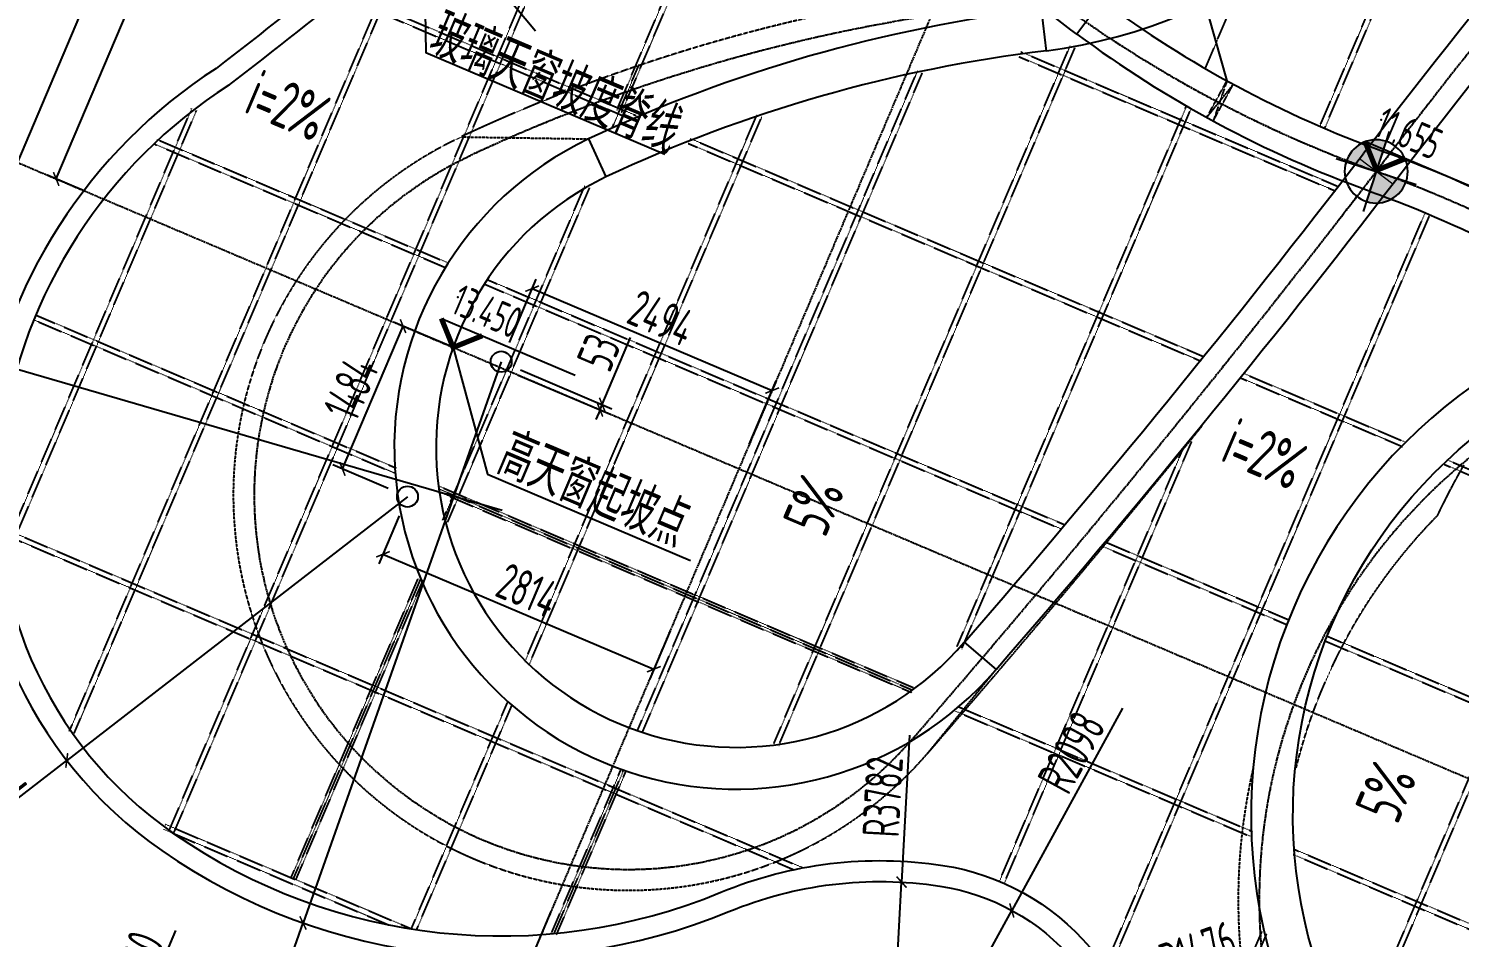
# Model space of a CAD drawing. Extents: x -3523 to 12007717, y -6694179 to 21431.
# Drawn here: x 11930029 to 11943716, y -6476582 to -6467890 of the extents above; entities that cross this region are included whole.
import ezdxf
from ezdxf.enums import TextEntityAlignment as Align

# ---------------------------------------------------------------- set-up
doc = ezdxf.new("R2010")
doc.units = 0
doc.header["$LTSCALE"] = 10
doc.header["$MEASUREMENT"] = 0
for name, pattern in [('A3-RG-axis-100$0$CENTER', [2, 1.25, -0.25, 0.25, -0.25]), ('A3-RI-4F$0$CENTER', [2, 1.25, -0.25, 0.25, -0.25]), ('A3-RI-4F$0$DASH', [0.35, 0.25, -0.1]), ('A3-RI-4F$0$DOTE', [2.42, 2, -0.2, 0.02, -0.2]), ('A3-RM-4F$0$DASH', [0.35, 0.25, -0.1]), ('A3-SYMB-4F-100$0$$AUDIT_BAD_LTYPE2', [0])]:
    doc.linetypes.add(name, pattern=pattern)
for name, color, linetype in [('A3-RB-4F-100$0$A-DIMS-100', 1, 'Continuous'), ('A3-RG-axis-100$0$A-DIMS-100', 1, 'Continuous'), ('A3-RG-axis-100$0$A-GRID', 1, 'A3-RG-axis-100$0$CENTER'), ('A3-RI-4F$0$A-FLOR', 2, 'Continuous'), ('A3-RI-4F$0$A-GLAZ', 140, 'Continuous'), ('A3-RI-4F$0$A-GRID', 1, 'A3-RI-4F$0$CENTER'), ('A3-RI-4F$0$A-ROOF-EDGE', 2, 'Continuous'), ('A3-RI-4F$0$A-WALL', 7, 'Continuous'), ('A3-RI-4F$0$an-symb-005m', 3, 'Continuous'), ('A3-RI-4F$0$an-symb-text', 2, 'Continuous'), ('A3-RM-4F$0$A-WALL', 7, 'Continuous'), ('A3-SYMB-4F-100$0$$AUDIT_BAD_LAYER1', 7, 'Continuous'), ('A3-SYMB-4F-100$0$A-SYMB', 4, 'Continuous'), ('A3-SYMB-4F-100$0$A-SYMB-AREA', 4, 'Continuous'), ('A3-SYMB-4F-100$0$A-SYMB-NAME', 4, 'Continuous'), ('A3-SYMB-4F-100$0$A-SYMB-NAME-E', 4, 'Continuous')]:
    doc.layers.add(name, color=color, linetype=linetype)
doc.layers.add('A3-RI-4F$0$AN-WALL', color=4, linetype='Continuous', lineweight=13)
doc.styles.add('A3-RB-4F-100$0$XD2008', font='xd-hzs.shx', dxfattribs={"width": 0.7, "bigfont": 'xd-hztxt.shx'})
doc.styles.add('A3-RI-4F$0$MRY-SYMB-TEXT-M', font='romand.shx', dxfattribs={"width": 0.8, "height": 2.5})
doc.styles.add('A3-SYMB-4F-100$0$ECADI', font='hzs.shx', dxfattribs={"width": 0.7, "bigfont": 'hztxt.shx'})
doc.styles.add('A3-SYMB-4F-100$0$XD2008', font='hzs.shx', dxfattribs={"width": 0.7, "bigfont": 'hztxt.shx'})
doc.dimstyles.new('A3-RB-4F-100$0$XD100', dxfattribs={"dimscale": 100, "dimtxt": 3.5, "dimasz": 1.5, "dimexe": 1, "dimexo": 2, "dimgap": 0.5, "dimtad": 1, "dimdec": 0, "dimdsep": 46, "dimtxsty": 'A3-RB-4F-100$0$XD2008', "dimcen": 2.5, "dimclrt": 4, "dimaunit": 1, "dimadec": 0, "dimazin": 0, "dimtfac": 1, "dimtdec": 0, "dimtix": 1, "dimtmove": 0, "dimatfit": 3, "dimfxl": 0, "dimtolj": 1, "dimtzin": 0, "dimarcsym": 0})
doc.dimstyles.new('A3-RB-4F-100$0$XD100$0', dxfattribs={"dimscale": 100, "dimtxt": 3.5, "dimasz": 1, "dimexe": 1, "dimexo": 2, "dimgap": 0.5, "dimtad": 1, "dimdec": 0, "dimdsep": 46, "dimtxsty": 'A3-RB-4F-100$0$XD2008', "dimblk1": 'A3-RB-4F-100$0$_ARCHTICK', "dimblk2": 'A3-RB-4F-100$0$_ARCHTICK', "dimsah": 1, "dimcen": 2.5, "dimclrt": 4, "dimaunit": 1, "dimadec": 0, "dimazin": 0, "dimtfac": 1, "dimtdec": 0, "dimtix": 1, "dimtmove": 0, "dimatfit": 3, "dimfxl": 0, "dimtolj": 1, "dimtzin": 0, "dimarcsym": 0})

# ---------------------------------------------------------------- blocks, each defined once
blk = doc.blocks.new('A3-RI-4F$0$M-Work-Pt')
h = blk.add_hatch(color=256)
h.paths.add_polyline_path([(0, 2.38, 0.414214), (-2.38, 0), (0, 0)])
h.paths.add_polyline_path([(2.38, 0), (0, 0), (0, -2.38, 0.414214)])
at = {"extrusion": (0, 0, -1)}
for p, q in [((0, 3.17), (0, -3.17)), ((-3.17, 0), (3.17, 0))]:
    blk.add_line(p, q, dxfattribs=at)
blk.add_circle((0, 0), 2.38, dxfattribs=at)
at = {"layer": 'A3-RI-4F$0$an-symb-text', "style": 'A3-RI-4F$0$MRY-SYMB-TEXT-M', "width": 0.8}
blk.add_attdef('WORK_POINT', (3.97, -3.89), '', height=2.5, dxfattribs=at)
blk = doc.blocks.new('A3-RI-4F$0$TIANCHUANG2')
at = {"layer": 'A3-RI-4F$0$A-GLAZ', "linetype": 'A3-RI-4F$0$DASH'}
for p, q in [((11942381, -6468824), (11946160, -6459922)), ((11942427, -6468844), (11946197, -6459962)), ((11931373, -6475564), (11936547, -6463373)), ((11931419, -6475583), (11936593, -6463393)), ((11935656, -6468671), (11937259, -6464895)), ((11935702, -6468691), (11937305, -6464914)), ((11930420, -6474609), (11933620, -6467071)), ((11930466, -6474629), (11933666, -6467090)), ((11941285, -6468272), (11941623, -6467474)), ((11933037, -6467586), (11935821, -6468768)), ((11933057, -6467540), (11935841, -6468722)), ((11937159, -6474728), (11939992, -6468054)), ((11937205, -6474748), (11940038, -6468073)), ((11939502, -6468158), (11942530, -6469443)), ((11939522, -6468112), (11942550, -6469397)), ((11935611, -6468841), (11935870, -6468232)), ((11935854, -6474603), (11938533, -6468292)), ((11935900, -6474623), (11938579, -6468312)), ((11929757, -6472972), (11931590, -6468653)), ((11929803, -6472991), (11931636, -6468672)), ((11934776, -6473945), (11936998, -6468710)), ((11938911, -6473800), (11941104, -6468633)), ((11938957, -6473820), (11941150, -6468653)), ((11934822, -6473964), (11937044, -6468730)), ((11931258, -6468950), (11934039, -6470130)), ((11936339, -6468988), (11941243, -6471070)), ((11936359, -6468942), (11941263, -6471024)), ((11931238, -6468996), (11934019, -6470176)), ((11933992, -6472591), (11935350, -6469393)), ((11934038, -6472611), (11935396, -6469412)), ((11940316, -6476889), (11943388, -6469651)), ((11940362, -6476909), (11943434, -6469670)), ((11934393, -6470335), (11939915, -6472679)), ((11934413, -6470289), (11939935, -6472633)), ((11930098, -6470630), (11933544, -6472093)), ((11930078, -6470676), (11933525, -6472139)), ((11942697, -6477678), (11945569, -6470912)), ((11942743, -6477698), (11945615, -6470932)), ((11941626, -6471232), (11943172, -6471888)), ((11941646, -6471186), (11943192, -6471842)), ((11939362, -6476065), (11941156, -6471838)), ((11939316, -6476046), (11941077, -6471897)), ((11943571, -6472058), (11948406, -6474110)), ((11943591, -6472012), (11948425, -6474064)), ((11933965, -6472271), (11938493, -6474193)), ((11933945, -6472317), (11938474, -6474239)), ((11933955, -6472294), (11938483, -6474216)), ((11929754, -6472656), (11937436, -6475917)), ((11929734, -6472702), (11937349, -6475935)), ((11940320, -6472796), (11942082, -6473544)), ((11940300, -6472842), (11942063, -6473590)), ((11932540, -6476012), (11933757, -6473146)), ((11932563, -6476022), (11933780, -6473155)), ((11932586, -6476032), (11933803, -6473165)), ((11942431, -6473747), (11949059, -6476560)), ((11942451, -6473701), (11949078, -6476514)), ((11933691, -6476500), (11934610, -6474336)), ((11933741, -6476509), (11934656, -6474355)), ((11938894, -6474418), (11941716, -6475616)), ((11938914, -6474372), (11941736, -6475570)), ((11935034, -6476536), (11935698, -6474972)), ((11935057, -6476546), (11935721, -6474982)), ((11935080, -6476555), (11935744, -6474992)), ((11931318, -6475547), (11933475, -6476463)), ((11931337, -6475501), (11933691, -6476500)), ((11942127, -6475790), (11948308, -6478414)), ((11942146, -6475744), (11948328, -6478368)), ((11940829, -6478880), (11941827, -6476527)), ((11940875, -6478899), (11941873, -6476547))]:
    blk.add_line(p, q, dxfattribs=at)
blk = doc.blocks.new('A3-RI-4F')
at = {"layer": 'A3-RI-4F$0$A-FLOR', "linetype": 'A3-RI-4F$0$DASH'}
for p, q in [((11934171, -6468926), (11935384, -6468945)), ((11938622, -6474830), (11939283, -6474021))]:
    blk.add_line(p, q, dxfattribs=at)
for centre, radius, start, end in [((11941171, -6483952), 16580, 98.2882, 114.9747), ((11935767, -6472352), 3780, 114.9747, 319.0505), ((11849758, -6397652), 117700, 319.02609, 321.01966), ((11947245, -6476225), 5645, 167.0801, 224.2186)]:
    blk.add_arc(centre, radius, start, end, dxfattribs=at)
for points, knots in [([(11943509, -6472544), (11943526, -6472509), (11943560, -6472438), (11943618, -6472323), (11943672, -6472221), (11943721, -6472132), (11943746, -6472087), (11943759, -6472065)], [0, 0, 0, 0, 0.222222, 0.444444, 0.722222, 0.861111, 1, 1, 1, 1]), ([(11943509, -6472543), (11943542, -6472474), (11943598, -6472361), (11943681, -6472204), (11943730, -6472117), (11943755, -6472073)], [0, 0, 0, 0, 0.444444, 0.722222, 1, 1, 1, 1]), ([(11942155, -6474961), (11942162, -6474930), (11942208, -6474754), (11942307, -6474436), (11942480, -6474019), (11942687, -6473617), (11942888, -6473298), (11943065, -6473055), (11943205, -6472878), (11943353, -6472707), (11943456, -6472598), (11943509, -6472544)], [-0.3449613, -0.3449613, -0.3449613, -0.3449613, -0.3333333, -0.2777778, -0.2222222, -0.1666667, -0.1111111, -0.0833333, -0.0555556, -0.0277778, 0, 0, 0, 0])]:
    blk.add_open_spline(points, degree=3, knots=knots, dxfattribs=at)
blk.add_open_spline([(11939328, -6474010), (11939362, -6473969), (11939396, -6473929), (11939431, -6473889)], degree=3, dxfattribs=at)
at = {"layer": 'A3-RI-4F$0$A-GRID', "linetype": 'A3-RI-4F$0$DOTE'}
for centre, radius, start, end in [((12036082, -6540859), 117500, 139.02532, 142.45444), ((11946975, -6457962), 12000, 221.511, 250.2479), ((11941171, -6483952), 16380, 98.2882, 114.9747), ((11935767, -6472352), 3580, 114.9747, 319.0505), ((11849758, -6397652), 117500, 319.02609, 322.45444), ((11938868, -6480551), 12000, 26.4712, 70.2633), ((11947251, -6476223), 5450, 96.7702, 224.1869)]:
    blk.add_arc(centre, radius, start, end, dxfattribs=at)
at = {"layer": 'A3-RI-4F$0$A-ROOF-EDGE'}
for points in [[(11945944, -6459200, 0.238102), (11940954, -6454798, 0.28217), (11935667, -6456402, 0.107538), (11934334, -6458773, 0.181558), (11934548, -6462247, -0.024125), (11935108, -6463681, -0.306887), (11934414, -6466177, -0.012186), (11931822, -6468270, 0.215956), (11929575, -6471768, 0.284696), (11931302, -6475752, 0.255244), (11936727, -6476336, -0.136877), (11938745, -6476092, -0.180604), (11940027, -6476807, -0.141562), (11940364, -6477554, 0.042993), (11940773, -6479317, 0.126539), (11941987, -6481230, 0.038962), (11943246, -6482239, 0.287529)], [(11931943, -6468431, 0.216708), (11929773, -6471797, 0.284696), (11931416, -6475588, 0.255244), (11936651, -6476151, -0.136877), (11938775, -6475894, -0.180604), (11940180, -6476677, -0.141562), (11940562, -6477526, 0.042993), (11940963, -6479255, 0.126539), (11942124, -6481084, 0.038962), (11943358, -6482073, 0.287529)], [(11948635, -6482272, 0.153575), (11950335, -6480425, 0.12992), (11950916, -6477239, 0.099645), (11950661, -6476339, -0.372403), (11951628, -6472350, 0.12491), (11955682, -6469241, 0.547091), (11951462, -6461491, -0.211709), (11946421, -6460168, -0.12988), (11945758, -6459275, 0.238102), (11940903, -6454991, 0.28217), (11935816, -6456535, 0.107538), (11934525, -6458832, 0.181558), (11934730, -6462165, -0.024125), (11935298, -6463617, -0.306887), (11934543, -6466329, -0.012216), (11931938, -6468434, 221.308572)]]:
    blk.add_lwpolyline(points, format="xyb", dxfattribs=at)
at = {"layer": 'A3-RI-4F$0$A-WALL'}
for points in [[(11942694, -6459725), (11942407, -6460004, 0.391987), (11938122, -6459727, 0.350988), (11937194, -6463913), (11936836, -6464091, 0.065287), (11938366, -6466384), (11938668, -6466120, 0.052828), (11940295, -6467623), (11940056, -6467944, -0.053044), (11938361, -6466377)], [(11939765, -6468102, 0.61827), (11942694, -6459725)], [(11939766, -6468105), (11939718, -6467705, 0.079878), (11935384, -6468945), (11935552, -6469308, 1.232863), (11938980, -6473758), (11939283, -6474021, 0.015082), (11943116, -6469328, -0.014777), (11946858, -6464753), (11946556, -6464491, 0.014777), (11942799, -6469084)], [(11940296, -6467621, 0.073761), (11942989, -6469064)], [(11940057, -6467942, 0.073761), (11942853, -6469441)], [(11939765, -6468102, 0.079894), (11935552, -6469308)], [(11935384, -6468945, 1.233371), (11939283, -6474019)], [(11938981, -6473759, 0.015082), (11942799, -6469084)], [(11945784, -6470567, 0.076577), (11942987, -6469068)], [(11942854, -6469445, -0.076633), (11945545, -6470888, -0.053343), (11947172, -6472391), (11947235, -6472431), (11947536, -6472170)], [(11947235, -6472431, -0.06472), (11948722, -6474662, -0.350795), (11947791, -6478922, -0.390855), (11943433, -6478643, -0.616105), (11946151, -6470813, 0.080251), (11950497, -6469560)], [(11946103, -6470415, 0.616487), (11943146, -6478922), (11943433, -6478643)]]:
    blk.add_lwpolyline(points, format="xyb", dxfattribs=at)
at = {"layer": 'A3-RI-4F$0$AN-WALL'}
for p, q in [((11942987, -6469067), (11942852, -6469444)), ((11943078, -6469378), (11942761, -6469134))]:
    blk.add_line(p, q, dxfattribs=at)
at = {"layer": 'A3-RI-4F$0$A-GLAZ'}
blk.add_blockref('A3-RI-4F$0$TIANCHUANG2', (0, 0), dxfattribs=at)
at = {"layer": 'A3-RI-4F$0$an-symb-005m', "xscale": 127.0000000006831, "yscale": 127.0000000006831, "zscale": 127.0000000006831, "rotation": 342.0000105450062}
blk.add_blockref('A3-RI-4F$0$M-Work-Pt', (11942920, -6469256), dxfattribs=at)
blk = doc.blocks.new('A3-RG-axis-100')
at = {"layer": 'A3-RG-axis-100$0$A-DIMS-100'}
blk.add_line((11936562.6, -6453520.7), (11924980.1, -6480807.3), dxfattribs=at)
at = {"layer": 'A3-RG-axis-100$0$A-GRID'}
for p, q in [((11957767.1, -6422760.8), (11931258.7, -6485210.6)), ((11928539.4, -6468583.2), (11971241.6, -6486709.2))]:
    blk.add_line(p, q, dxfattribs=at)
blk = doc.blocks.new('A3-SYMB-4F-100$0$ECADI-TAG-HGHT（国标）')
at = {"color": 1, "const_width": 0.5}
blk.add_lwpolyline([(-2.12, 2.12), (0, 0), (2.12, 2.12)], dxfattribs=at)
at = {"color": 1}
blk.add_point((-1.48, 4.6), dxfattribs=at)
at = {"layer": 'A3-SYMB-4F-100$0$$AUDIT_BAD_LAYER1', "color": 1, "linetype": 'A3-SYMB-4F-100$0$$AUDIT_BAD_LTYPE2'}
blk.add_line((-2.12, 2.12), (11.77, 2.12), dxfattribs=at)
at = {"style": 'A3-SYMB-4F-100$0$XD2008', "width": 0.7}
blk.add_attdef('FL', text='', height=3, dxfattribs=at).set_placement((-2.69, 2.97), align=Align.RIGHT)
for tag, p in [('F.F.L.', (2.28, 2.97)), ('T.O.S.', (2.28, -1.1))]:
    blk.add_attdef(tag, p, '', height=3, dxfattribs=at)
blk = doc.blocks.new('A3-SYMB-4F-100$0$ECADI-TAG-ROOM')
at = {"layer": 'A3-SYMB-4F-100$0$A-SYMB-AREA', "style": 'A3-SYMB-4F-100$0$ECADI', "width": 0.7}
blk.add_attdef('340M2', text='', height=2.5, dxfattribs=at).set_placement((7.17, -1.75), align=Align.MIDDLE_LEFT)
at = {"layer": 'A3-SYMB-4F-100$0$A-SYMB-NAME', "style": 'A3-SYMB-4F-100$0$ECADI', "width": 0.7}
blk.add_attdef('CHINESENAME', (-5.13, 0.09), '', height=4.5, dxfattribs=at)
at = {"layer": 'A3-SYMB-4F-100$0$A-SYMB-NAME-E', "style": 'A3-SYMB-4F-100$0$ECADI', "width": 0.7}
for tag, p in [('ENGLISHHIGH', (-5.13, 8.04)), ('ENGLISHLOW', (-5.13, 4.84))]:
    blk.add_attdef(tag, p, '', height=2.5, dxfattribs=at)
blk = doc.blocks.new('A3-SYMB-4F-100')
at = {"layer": 'A3-SYMB-4F-100$0$A-SYMB'}
blk.add_line((11940758, -6465801), (11941492, -6468389), dxfattribs=at)
for points in [[(11933785, -6465378), (11933828, -6468120), (11936115, -6469091)], [(11934090, -6470940), (11934419, -6472153), (11936360, -6472977)]]:
    blk.add_lwpolyline(points, dxfattribs=at)
for points in [[(11932336, -6468851, 0, 0, 0), (11931646, -6470476, 80, 0, 0), (11931529, -6470752, 0, 0, 0)], [(11937702, -6472030, 0, 0, 0), (11938392, -6470405, 80, 0, 0), (11938509, -6470129, 0, 0, 0)], [(11941629, -6472222, 0, 0, 0), (11940939, -6473846, 80, 0, 0), (11940822, -6474122, 0, 0, 0)], [(11943176, -6474774, 0, 0, 0), (11943865, -6473149, 80, 0, 0), (11943982, -6472873, 0, 0, 0)]]:
    blk.add_lwpolyline(points, format="xyseb", dxfattribs=at)
ref = blk.add_blockref('A3-SYMB-4F-100$0$ECADI-TAG-ROOM', (11934633, -6468427), dxfattribs=dict(at, xscale=99.99999999989046, yscale=100.0000000001164, rotation=337))
ref.add_attrib('CHINESENAME', '玻璃天窗坡度脊线', (11933828, -6468120), dxfattribs={"height": 450, "rotation": 337, "style": 'A3-SYMB-4F-100$0$ECADI', "width": 0.7})
ref = blk.add_blockref('A3-SYMB-4F-100$0$ECADI-TAG-ROOM', (11932542, -6468893), dxfattribs=dict(at, xscale=99.99999999989046, yscale=100.0000000001164, rotation=337))
ref.add_attrib('CHINESENAME', 'i=2%', (11932073, -6468685), dxfattribs={"height": 450, "rotation": 337, "style": 'A3-SYMB-4F-100$0$ECADI', "width": 0.7})
ref = blk.add_blockref('A3-SYMB-4F-100$0$ECADI-TAG-HGHT（国标）', (11942924, -6469245), dxfattribs=dict(at, xscale=100, yscale=100, rotation=337))
ref.add_attrib('F.F.L.', '11.655', (11942889, -6468908), dxfattribs={"layer": '0', "height": 300, "rotation": 337, "style": 'A3-SYMB-4F-100$0$XD2008', "width": 0.7})
ref = blk.add_blockref('A3-SYMB-4F-100$0$ECADI-TAG-HGHT（国标）', (11934090, -6470940), dxfattribs=dict(at, xscale=100, yscale=100, rotation=337))
ref.add_attrib('F.F.L.', '13.450', (11934055, -6470603), dxfattribs={"layer": '0', "height": 300, "rotation": 337, "style": 'A3-SYMB-4F-100$0$XD2008', "width": 0.7})
ref = blk.add_blockref('A3-SYMB-4F-100$0$ECADI-TAG-ROOM', (11941884, -6472225), dxfattribs=dict(at, xscale=99.99999999989046, yscale=100.0000000001164, rotation=337))
ref.add_attrib('CHINESENAME', 'i=2%', (11941415, -6472017), dxfattribs={"height": 450, "rotation": 337, "style": 'A3-SYMB-4F-100$0$ECADI', "width": 0.7})
ref = blk.add_blockref('A3-SYMB-4F-100$0$ECADI-TAG-ROOM', (11934949, -6472343), dxfattribs=dict(at, xscale=99.99999999989046, yscale=100.0000000001164, rotation=337))
ref.add_attrib('CHINESENAME', '高天窗起坡点', (11934481, -6472135), dxfattribs={"height": 450, "rotation": 337, "style": 'A3-SYMB-4F-100$0$ECADI', "width": 0.7})
ref = blk.add_blockref('A3-SYMB-4F-100$0$ECADI-TAG-ROOM', (11937680, -6472718), dxfattribs=dict(at, xscale=-99.99999999989046, yscale=100.0000000001164, rotation=66.99999999974676))
ref.add_attrib('CHINESENAME', '5%', (11937649, -6472768), dxfattribs={"height": 450, "rotation": 67, "style": 'A3-SYMB-4F-100$0$ECADI', "width": 0.7})
ref = blk.add_blockref('A3-SYMB-4F-100$0$ECADI-TAG-ROOM', (11943153, -6475463), dxfattribs=dict(at, xscale=-99.99999999989046, yscale=100.0000000001164, rotation=66.99999999974676))
ref.add_attrib('CHINESENAME', '5%', (11943123, -6475512), dxfattribs={"height": 450, "rotation": 67, "style": 'A3-SYMB-4F-100$0$ECADI', "width": 0.7})
blk = doc.blocks.new('A3-RM-4F')
at = {"layer": 'A3-RM-4F$0$A-WALL', "linetype": 'A3-RM-4F$0$DASH'}
for p, q in [((11941299, -6468740), (11941492, -6468389)), ((11941299, -6468740), (11941553, -6468423)), ((11941492, -6468389), (11941361, -6468773)), ((11941361, -6468773), (11941553, -6468423))]:
    blk.add_line(p, q, dxfattribs=at)
blk = doc.blocks.new('A3-RB-4F-100$0$_ARCHTICK')
at = {"color": 0, "linetype": 'ByBlock', "const_width": 0.15}
blk.add_lwpolyline([(-0.5, -0.5), (0.5, 0.5)], dxfattribs=at)
blk = doc.blocks.new('*D2263')
at = {"layer": 'A3-RB-4F-100$0$A-DIMS-100', "color": 0, "lineweight": -2}
for p, q in [((11931250, -6458870), (11930580, -6458586)), ((11926765, -6467830), (11930672, -6458625)), ((11927343, -6468075), (11926673, -6467791))]:
    blk.add_line(p, q, dxfattribs=at)
at = {"layer": 'Defpoints', "color": 0}
for p in [(11930672, -6458625), (11931434, -6458948), (11927527, -6468153)]:
    blk.add_point(p, dxfattribs=at)
at = {"layer": 'A3-RB-4F-100$0$A-DIMS-100', "color": 0, "lineweight": -2, "xscale": 100, "yscale": 100, "zscale": 100}
for p, rotation in [((11930672, -6458625), 66.99999999983332), ((11926765, -6467830), 246.9999999998334)]:
    blk.add_blockref('A3-RB-4F-100$0$_ARCHTICK', p, dxfattribs=dict(at, rotation=rotation))
at = {"layer": 'A3-RB-4F-100$0$A-DIMS-100', "color": 4, "insert": (11928511, -6463140), "char_height": 350, "attachment_point": 5, "rotation": 67, "style": 'A3-RB-4F-100$0$XD2008'}
blk.add_mtext('\\A1;10000', dxfattribs=at)
blk = doc.blocks.new('*D2331')
at = {"layer": 'A3-RB-4F-100$0$A-DIMS-100', "color": 0, "lineweight": -2}
for p in [(11949079, -6473669), (11941626, -6484359)]:
    blk.add_line(p, (11943151, -6482173), dxfattribs=at)
at = {"layer": 'Defpoints', "color": 0}
for p in [(11949079, -6473669), (11943151, -6482173)]:
    blk.add_point(p, dxfattribs=at)
at = {"layer": 'A3-RB-4F-100$0$A-DIMS-100', "color": 0, "lineweight": -2, "xscale": 100, "yscale": 100, "zscale": 100, "rotation": 55.11814095144022}
blk.add_blockref('A3-RB-4F-100$0$_ARCHTICK', (11943151, -6482173), dxfattribs=at)
at = {"layer": 'A3-RB-4F-100$0$A-DIMS-100', "color": 4, "insert": (11941837, -6483663), "char_height": 350, "attachment_point": 5, "rotation": 55.1181, "style": 'A3-RB-4F-100$0$XD2008'}
blk.add_mtext('\\A1;R10366', dxfattribs=at)
blk = doc.blocks.new('*D2333')
at = {"layer": 'A3-RB-4F-100$0$A-DIMS-100', "color": 0, "lineweight": -2}
for p in [(11950803, -6476061), (11937771, -6479569)]:
    blk.add_line(p, (11940620, -6478802), dxfattribs=at)
at = {"layer": 'Defpoints', "color": 0}
for p in [(11950803, -6476061), (11940620, -6478802)]:
    blk.add_point(p, dxfattribs=at)
at = {"layer": 'A3-RB-4F-100$0$A-DIMS-100', "color": 0, "lineweight": -2, "xscale": 100, "yscale": 100, "zscale": 100, "rotation": 15.06562513687655}
blk.add_blockref('A3-RB-4F-100$0$_ARCHTICK', (11940620, -6478802), dxfattribs=at)
at = {"layer": 'A3-RB-4F-100$0$A-DIMS-100', "color": 4, "insert": (11938386, -6479171), "char_height": 350, "attachment_point": 5, "rotation": 15.0656, "style": 'A3-RB-4F-100$0$XD2008'}
blk.add_mtext('\\A1;R10545', dxfattribs=at)
blk = doc.blocks.new('*D2334')
at = {"layer": 'A3-RB-4F-100$0$A-DIMS-100', "color": 0, "lineweight": -2}
for p in [(11941830, -6476725), (11938903, -6477763)]:
    blk.add_line(p, (11940294, -6477270), dxfattribs=at)
at = {"layer": 'Defpoints', "color": 0}
for p in [(11940294, -6477270), (11938903, -6477763)]:
    blk.add_point(p, dxfattribs=at)
at = {"layer": 'A3-RB-4F-100$0$A-DIMS-100', "color": 0, "lineweight": -2, "xscale": 100, "yscale": 100, "zscale": 100, "rotation": 199.5135249673312}
blk.add_blockref('A3-RB-4F-100$0$_ARCHTICK', (11940294, -6477270), dxfattribs=at)
at = {"layer": 'A3-RB-4F-100$0$A-DIMS-100', "color": 4, "insert": (11941213, -6476705), "char_height": 350, "attachment_point": 5, "rotation": 19.5135, "style": 'A3-RB-4F-100$0$XD2008'}
blk.add_mtext('\\A1;R1476', dxfattribs=at)
blk = doc.blocks.new('*D2335')
at = {"layer": 'A3-RB-4F-100$0$A-DIMS-100', "color": 0, "lineweight": -2}
for p in [(11940492, -6474389), (11938428, -6478166)]:
    blk.add_line(p, (11939434, -6476325), dxfattribs=at)
at = {"layer": 'Defpoints', "color": 0}
for p in [(11939434, -6476325), (11938428, -6478166)]:
    blk.add_point(p, dxfattribs=at)
at = {"layer": 'A3-RB-4F-100$0$A-DIMS-100', "color": 0, "lineweight": -2, "xscale": 100, "yscale": 100, "zscale": 100, "rotation": 241.3529953389977}
blk.add_blockref('A3-RB-4F-100$0$_ARCHTICK', (11939434, -6476325), dxfattribs=at)
at = {"layer": 'A3-RB-4F-100$0$A-DIMS-100', "color": 4, "insert": (11940005, -6474811), "char_height": 350, "attachment_point": 5, "rotation": 61.353, "style": 'A3-RB-4F-100$0$XD2008'}
blk.add_mtext('\\A1;R2098', dxfattribs=at)
blk = doc.blocks.new('*D2336')
at = {"layer": 'A3-RB-4F-100$0$A-DIMS-100', "color": 0, "lineweight": -2}
for p in [(11938457, -6474648), (11938174, -6479830)]:
    blk.add_line(p, (11938380, -6476054), dxfattribs=at)
at = {"layer": 'Defpoints', "color": 0}
for p in [(11938380, -6476054), (11938174, -6479830)]:
    blk.add_point(p, dxfattribs=at)
at = {"layer": 'A3-RB-4F-100$0$A-DIMS-100', "color": 0, "lineweight": -2, "xscale": 100, "yscale": 100, "zscale": 100, "rotation": 266.8775759548729}
blk.add_blockref('A3-RB-4F-100$0$_ARCHTICK', (11938380, -6476054), dxfattribs=at)
at = {"layer": 'A3-RB-4F-100$0$A-DIMS-100', "color": 4, "insert": (11938199, -6475239), "char_height": 350, "attachment_point": 5, "rotation": 86.8776, "style": 'A3-RB-4F-100$0$XD2008'}
blk.add_mtext('\\A1;R3782', dxfattribs=at)
blk = doc.blocks.new('*D2337')
at = {"layer": 'A3-RB-4F-100$0$A-DIMS-100', "color": 0, "lineweight": -2}
for p in [(11934549, -6471076), (11932047, -6478163)]:
    blk.add_line(p, (11932654, -6476444), dxfattribs=at)
at = {"layer": 'Defpoints', "color": 0}
for p in [(11934549, -6471076), (11932654, -6476444)]:
    blk.add_point(p, dxfattribs=at)
at = {"layer": 'A3-RB-4F-100$0$A-DIMS-100', "color": 0, "lineweight": -2, "xscale": 100, "yscale": 100, "zscale": 100, "rotation": 70.55251974643461}
blk.add_blockref('A3-RB-4F-100$0$_ARCHTICK', (11932654, -6476444), dxfattribs=at)
at = {"layer": 'A3-RB-4F-100$0$A-DIMS-100', "color": 4, "insert": (11932036, -6477518), "char_height": 350, "attachment_point": 5, "rotation": 70.5525, "style": 'A3-RB-4F-100$0$XD2008'}
blk.add_mtext('\\A1;R5693', dxfattribs=at)
blk = doc.blocks.new('*D2338')
at = {"layer": 'A3-RB-4F-100$0$A-DIMS-100', "color": 0, "lineweight": -2}
for p in [(11933653, -6472367), (11929317, -6475723)]:
    blk.add_line(p, (11930394, -6474890), dxfattribs=at)
at = {"layer": 'Defpoints', "color": 0}
for p in [(11933653, -6472367), (11930394, -6474890)]:
    blk.add_point(p, dxfattribs=at)
at = {"layer": 'A3-RB-4F-100$0$A-DIMS-100', "color": 0, "lineweight": -2, "xscale": 100, "yscale": 100, "zscale": 100, "rotation": 37.74538934320483}
blk.add_blockref('A3-RB-4F-100$0$_ARCHTICK', (11930394, -6474890), dxfattribs=at)
at = {"layer": 'A3-RB-4F-100$0$A-DIMS-100', "color": 4, "insert": (11929639, -6475190), "char_height": 350, "attachment_point": 5, "rotation": 37.7454, "style": 'A3-RB-4F-100$0$XD2008'}
blk.add_mtext('\\A1;R4122', dxfattribs=at)
blk = doc.blocks.new('*D2339')
at = {"layer": 'A3-RB-4F-100$0$A-DIMS-100', "color": 0, "lineweight": -2}
for p in [(11928370, -6470698), (11934559, -6472499)]:
    blk.add_line(p, (11929722, -6471092), dxfattribs=at)
at = {"layer": 'Defpoints', "color": 0}
for p in [(11929722, -6471092), (11934559, -6472499)]:
    blk.add_point(p, dxfattribs=at)
at = {"layer": 'A3-RB-4F-100$0$A-DIMS-100', "color": 0, "lineweight": -2, "xscale": 100, "yscale": 100, "zscale": 100, "rotation": 343.7706611751428}
blk.add_blockref('A3-RB-4F-100$0$_ARCHTICK', (11929722, -6471092), dxfattribs=at)
at = {"layer": 'A3-RB-4F-100$0$A-DIMS-100', "color": 4, "insert": (11929013, -6470651), "char_height": 350, "attachment_point": 5, "rotation": 343.7707, "style": 'A3-RB-4F-100$0$XD2008'}
blk.add_mtext('\\A1;R5037', dxfattribs=at)
blk = doc.blocks.new('*D2371')
at = {"layer": 'A3-RB-4F-100$0$A-DIMS-100', "color": 0, "lineweight": -2}
for p, q in [((11935026, -6476335), (11934560, -6477432)), ((11934600, -6477340), (11938398, -6478952)), ((11938825, -6477947), (11938359, -6479044))]:
    blk.add_line(p, q, dxfattribs=at)
at = {"layer": 'Defpoints', "color": 0}
for p in [(11935104, -6476151), (11938903, -6477763), (11938398, -6478952)]:
    blk.add_point(p, dxfattribs=at)
at = {"layer": 'A3-RB-4F-100$0$A-DIMS-100', "color": 0, "lineweight": -2, "xscale": 100, "yscale": 100, "zscale": 100}
for p, rotation in [((11934600, -6477340), 156.9999999998875), ((11938398, -6478952), 336.9999999998875)]:
    blk.add_blockref('A3-RB-4F-100$0$_ARCHTICK', p, dxfattribs=dict(at, rotation=rotation))
at = {"layer": 'A3-RB-4F-100$0$A-DIMS-100', "color": 4, "insert": (11936587, -6477939), "char_height": 350, "attachment_point": 5, "rotation": 337, "style": 'A3-RB-4F-100$0$XD2008'}
blk.add_mtext('\\A1;4126', dxfattribs=at)
blk = doc.blocks.new('*D2376')
at = {"layer": 'A3-RB-4F-100$0$A-DIMS-100', "color": 0, "lineweight": -2}
for p, q in [((11935516, -6471486), (11935788, -6470845)), ((11934733, -6471155), (11935608, -6471526)), ((11934713, -6471204), (11935587, -6471575)), ((11935495, -6471536), (11935456, -6471628)), ((11935495, -6471536), (11935516, -6471486))]:
    blk.add_line(p, q, dxfattribs=at)
at = {"layer": 'Defpoints', "color": 0}
for p in [(11934529, -6471125), (11934549, -6471076), (11935516, -6471486)]:
    blk.add_point(p, dxfattribs=at)
at = {"layer": 'A3-RB-4F-100$0$A-DIMS-100', "color": 0, "lineweight": -2, "xscale": 100, "yscale": 100, "zscale": 100}
for p, rotation in [((11935516, -6471486), 247.0000000011777), ((11935495, -6471536), 67.0000000011777)]:
    blk.add_blockref('A3-RB-4F-100$0$_ARCHTICK', p, dxfattribs=dict(at, rotation=rotation))
at = {"layer": 'A3-RB-4F-100$0$A-DIMS-100', "color": 4, "insert": (11935484, -6470986), "char_height": 350, "attachment_point": 5, "rotation": 67, "style": 'A3-RB-4F-100$0$XD2008'}
blk.add_mtext('\\A1;53', dxfattribs=at)
blk = doc.blocks.new('*D2377')
at = {"layer": 'A3-RB-4F-100$0$A-DIMS-100', "color": 0, "lineweight": -2}
for p, q in [((11934628, -6470892), (11934885, -6470285)), ((11934846, -6470377), (11937142, -6471352)), ((11936923, -6471867), (11937181, -6471260))]:
    blk.add_line(p, q, dxfattribs=at)
at = {"layer": 'Defpoints', "color": 0}
for p in [(11934549, -6471076), (11937142, -6471352), (11936845, -6472051)]:
    blk.add_point(p, dxfattribs=at)
at = {"layer": 'A3-RB-4F-100$0$A-DIMS-100', "color": 0, "lineweight": -2, "xscale": 100, "yscale": 100, "zscale": 100}
for p, rotation in [((11934846, -6470377), 156.9999999999089), ((11937142, -6471352), 336.9999999999089)]:
    blk.add_blockref('A3-RB-4F-100$0$_ARCHTICK', p, dxfattribs=dict(at, rotation=rotation))
at = {"layer": 'A3-RB-4F-100$0$A-DIMS-100', "color": 4, "insert": (11936082, -6470657), "char_height": 350, "attachment_point": 5, "rotation": 337, "style": 'A3-RB-4F-100$0$XD2008'}
blk.add_mtext('\\A1;2494', dxfattribs=at)
blk = doc.blocks.new('*D2378')
at = {"layer": 'A3-RB-4F-100$0$A-DIMS-100', "color": 0, "lineweight": -2}
for p, q in [((11933575, -6472551), (11933380, -6473010)), ((11933419, -6472918), (11936010, -6474017)), ((11936166, -6473650), (11935971, -6474109))]:
    blk.add_line(p, q, dxfattribs=at)
at = {"layer": 'Defpoints', "color": 0}
for p in [(11933653, -6472367), (11936244, -6473466), (11936010, -6474017)]:
    blk.add_point(p, dxfattribs=at)
at = {"layer": 'A3-RB-4F-100$0$A-DIMS-100', "color": 0, "lineweight": -2, "xscale": 100, "yscale": 100, "zscale": 100}
for p, rotation in [((11933419, -6472918), 156.9999999998962), ((11936010, -6474017), 336.9999999998962)]:
    blk.add_blockref('A3-RB-4F-100$0$_ARCHTICK', p, dxfattribs=dict(at, rotation=rotation))
at = {"layer": 'A3-RB-4F-100$0$A-DIMS-100', "color": 4, "insert": (11934803, -6473260), "char_height": 350, "attachment_point": 5, "rotation": 337, "style": 'A3-RB-4F-100$0$XD2008'}
blk.add_mtext('\\A1;2814', dxfattribs=at)
blk = doc.blocks.new('*D2379')
at = {"layer": 'A3-RB-4F-100$0$A-DIMS-100', "color": 0, "lineweight": -2}
for p, q in [((11933031, -6472102), (11933611, -6470736)), ((11934049, -6470922), (11933519, -6470697)), ((11933469, -6472288), (11932939, -6472063))]:
    blk.add_line(p, q, dxfattribs=at)
at = {"layer": 'Defpoints', "color": 0}
for p in [(11933611, -6470736), (11934233, -6471000), (11933653, -6472367)]:
    blk.add_point(p, dxfattribs=at)
at = {"layer": 'A3-RB-4F-100$0$A-DIMS-100', "color": 0, "lineweight": -2, "xscale": 100, "yscale": 100, "zscale": 100}
for p, rotation in [((11933611, -6470736), 66.99999999988592), ((11933031, -6472102), 246.9999999998859)]:
    blk.add_blockref('A3-RB-4F-100$0$_ARCHTICK', p, dxfattribs=dict(at, rotation=rotation))
at = {"layer": 'A3-RB-4F-100$0$A-DIMS-100', "color": 4, "insert": (11933113, -6471331), "char_height": 350, "attachment_point": 5, "rotation": 67, "style": 'A3-RB-4F-100$0$XD2008'}
blk.add_mtext('\\A1;1484', dxfattribs=at)
blk = doc.blocks.new('*D2381')
at = {"layer": 'A3-RB-4F-100$0$A-DIMS-100', "color": 0, "lineweight": -2}
for p, q in [((11932735, -6464338), (11932369, -6464183)), ((11930293, -6469328), (11932461, -6464222)), ((11930568, -6469444), (11930201, -6469289))]:
    blk.add_line(p, q, dxfattribs=at)
at = {"layer": 'Defpoints', "color": 0}
for p in [(11932461, -6464222), (11932919, -6464416), (11930752, -6469522)]:
    blk.add_point(p, dxfattribs=at)
at = {"layer": 'A3-RB-4F-100$0$A-DIMS-100', "color": 0, "lineweight": -2, "xscale": 100, "yscale": 100, "zscale": 100}
for p, rotation in [((11932461, -6464222), 66.99999999988451), ((11930293, -6469328), 246.9999999998845)]:
    blk.add_blockref('A3-RB-4F-100$0$_ARCHTICK', p, dxfattribs=dict(at, rotation=rotation))
at = {"layer": 'A3-RB-4F-100$0$A-DIMS-100', "color": 4, "insert": (11931170, -6466687), "char_height": 350, "attachment_point": 5, "rotation": 67, "style": 'A3-RB-4F-100$0$XD2008'}
blk.add_mtext('\\A1;5547', dxfattribs=at)
blk = doc.blocks.new('*D2391')
at = {"layer": 'A3-RB-4F-100$0$A-DIMS-100', "color": 0, "lineweight": -2}
for p, q in [((11931113, -6477280), (11931438, -6476516)), ((11930918, -6477741), (11931113, -6477280)), ((11931505, -6477447), (11931021, -6477241)), ((11931310, -6477907), (11930826, -6477702))]:
    blk.add_line(p, q, dxfattribs=at)
at = {"layer": 'Defpoints', "color": 0}
for p in [(11931113, -6477280), (11931689, -6477525), (11931494, -6477985)]:
    blk.add_point(p, dxfattribs=at)
at = {"layer": 'A3-RB-4F-100$0$A-DIMS-100', "color": 0, "lineweight": -2, "xscale": 100, "yscale": 100, "zscale": 100}
for p, rotation in [((11931113, -6477280), 66.99999999994976), ((11930918, -6477741), 246.9999999999498)]:
    blk.add_blockref('A3-RB-4F-100$0$_ARCHTICK', p, dxfattribs=dict(at, rotation=rotation))
at = {"layer": 'A3-RB-4F-100$0$A-DIMS-100', "color": 4, "insert": (11931088, -6476764), "char_height": 350, "attachment_point": 5, "rotation": 67, "style": 'A3-RB-4F-100$0$XD2008'}
blk.add_mtext('\\A1;500', dxfattribs=at)
blk = doc.blocks.new('A3-RB-4F-100')
at = {"layer": 'A3-RB-4F-100$0$A-DIMS-100'}
blk.add_line((11934877.1, -6467915.8), (11933835.9, -6466661.7), dxfattribs=at)
for centre in [(11934549.4, -6471076.4), (11933653.3, -6472366.6)]:
    blk.add_circle(centre, 100, dxfattribs=at)
for p1, p2, distance, picture, middle in [((11927526.8, -6468153.4), (11931434.1, -6458948.4), 827.9, '*D2263', (11928511.3, -6463139.5)), ((11930751.6, -6469522.3), (11932919, -6464416.3), 497.9, '*D2381', (11931169.9, -6466686.8)), ((11934549.4, -6471076.4), (11936844.8, -6472050.7), 759.5, '*D2377', (11936081.7, -6470657.3)), ((11933653.3, -6472366.6), (11934233.3, -6471000.2), 676.5, '*D2379', (11933113.5, -6471331.1)), ((11933653.3, -6472366.6), (11936243.9, -6473466.2), -598.5, '*D2378', (11934802.6, -6473260.2)), ((11935104.5, -6476150.6), (11938902.7, -6477762.8), -1292.3, '*D2371', (11936586.6, -6477939.2))]:
    dim = blk.add_aligned_dim(p1=p1, p2=p2, distance=distance, dimstyle='A3-RB-4F-100$0$XD100$0', dxfattribs=at)
    dim.commit()
    dim.dimension.update_dxf_attribs({"geometry": picture, "text_midpoint": middle})
for center, mpoint, picture, middle in [((11934559, -6472499.5), (11929722.4, -6471091.6), '*D2339', (11929013.1, -6470650.8)), ((11933653.3, -6472366.6), (11930393.9, -6474889.8), '*D2338', (11929638.7, -6475189.9)), ((11938174.3, -6479830.4), (11938380.3, -6476054), '*D2336', (11938199.4, -6475238.7))]:
    dim = blk.add_radius_dim(center=center, mpoint=mpoint, dimstyle='A3-RB-4F-100$0$XD100', override={"dimasz": 1, "dimblk1": 'A3-RB-4F-100$0$_ARCHTICK', "dimblk2": 'A3-RB-4F-100$0$_ARCHTICK', "dimsah": 1}, dxfattribs=at)
    dim.commit()
    dim.dimension.update_dxf_attribs({"geometry": picture, "text_midpoint": middle})
for base, p1, p2, picture, middle in [((11935515.5, -6471486.5), (11934528.5, -6471125.5), (11934549.4, -6471076.4), '*D2376', (11935690.7, -6471073.8)), ((11931113.4, -6477280.4), (11931493.7, -6477985), (11931689.1, -6477524.7), '*D2391', (11931295.1, -6476852.3))]:
    dim = blk.add_linear_dim(base=base, p1=p1, p2=p2, angle=67, dimstyle='A3-RB-4F-100$0$XD100$0', dxfattribs=at)
    dim.commit()
    dim.dimension.update_dxf_attribs({"geometry": picture, "text_midpoint": middle, "dimtype": 129})
for center, mpoint, picture, middle in [((11934549.4, -6471076.4), (11932654, -6476444.4), '*D2337', (11932248.4, -6477593.1)), ((11949078.9, -6473669.2), (11943150.6, -6482172.9), '*D2331', (11942022, -6483791.8)), ((11938428.4, -6478166), (11939434.4, -6476324.5), '*D2335', (11940202.3, -6474918.9)), ((11950802.9, -6476061.1), (11940620, -6478802.2), '*D2333', (11938444.1, -6479387.8)), ((11938902.7, -6477762.8), (11940293.8, -6477269.8), '*D2334', (11941288.2, -6476917.4))]:
    dim = blk.add_radius_dim(center=center, mpoint=mpoint, dimstyle='A3-RB-4F-100$0$XD100', override={"dimasz": 1, "dimblk1": 'A3-RB-4F-100$0$_ARCHTICK', "dimblk2": 'A3-RB-4F-100$0$_ARCHTICK', "dimsah": 1}, dxfattribs=at)
    dim.commit()
    dim.dimension.update_dxf_attribs({"geometry": picture, "text_midpoint": middle, "dimtype": 132})

msp = doc.modelspace()

# ---------------------------------------------------------------- block references
for name in ['A3-RB-4F-100', 'A3-RI-4F', 'A3-RG-axis-100', 'A3-SYMB-4F-100', 'A3-RM-4F']:
    msp.add_blockref(name, (0, 0))

doc.saveas('drawing.dxf')
